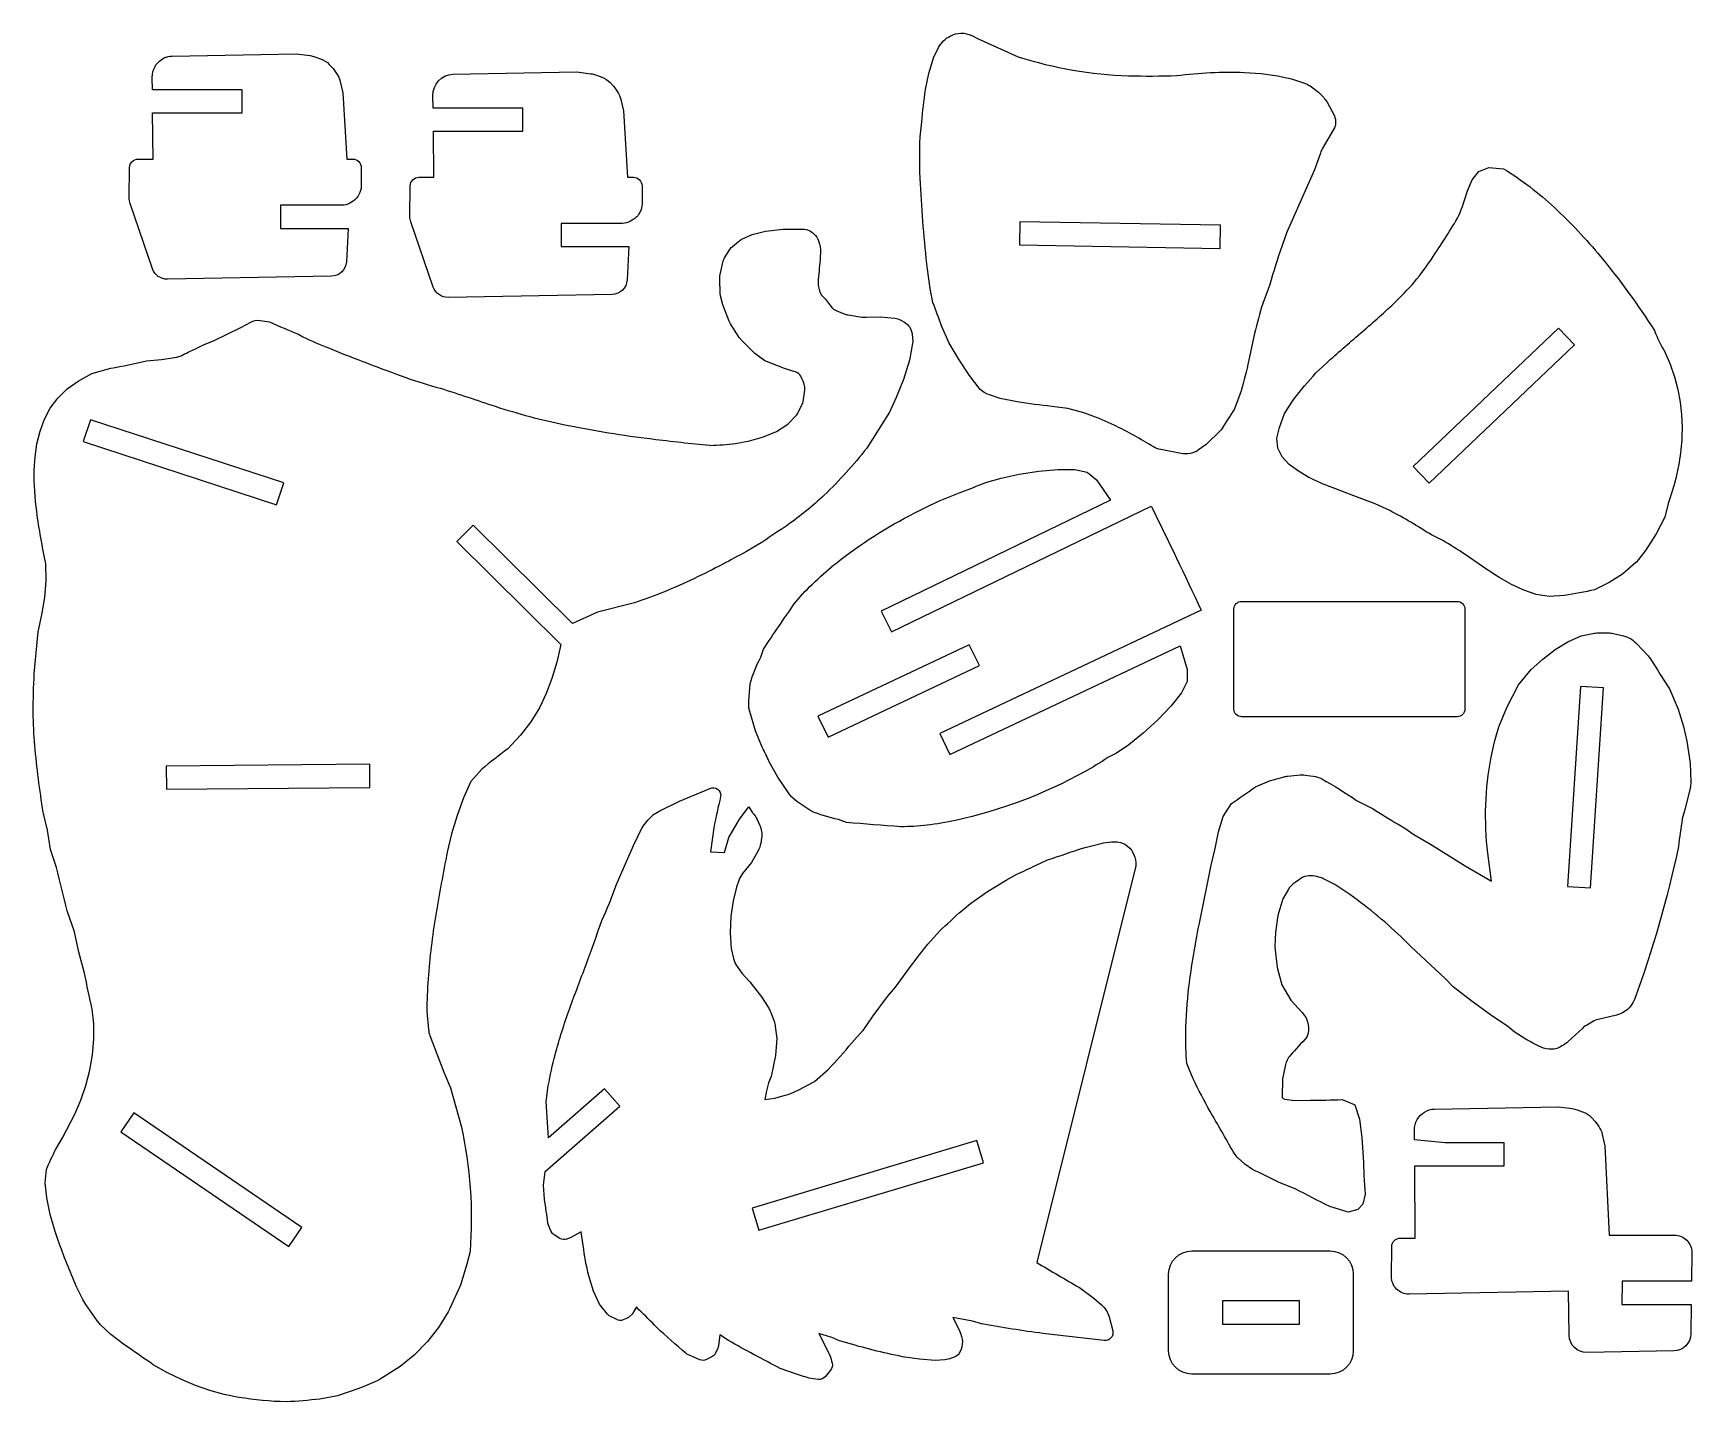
# Model space of a CAD drawing. Extents: x 0 to 446, y 0 to 1146.
# Drawn here: x 2.8 to 437.4, y 787.5 to 1146.3 of the extents above; entities that cross this region are included whole.
import ezdxf

# ---------------------------------------------------------------- set-up
doc = ezdxf.new("R2010")
doc.units = 0
doc.layers.add('Layer_1', color=1, linetype='CONTINUOUS')

msp = doc.modelspace()

# ---------------------------------------------------------------- linework, layer by layer
at = {"layer": 'Layer_1'}
for points in [[(251.65, 1052.32), (250.95, 1052.91), (248.18, 1056.57), (245.4, 1060.64), (242.85, 1065), (240.77, 1069.55, 0.0106), (238.58, 1075.65), (237.82, 1079.31), (237.11, 1084.45, -0.0146), (235.29, 1106.77, -0.0246), (235.23, 1119.11), (235.64, 1123.01, -0.0133), (236.62, 1131.48), (237.47, 1135.73), (238.73, 1139.79), (240.05, 1142.48, -0.1563), (243.08, 1145.5, -0.2471), (248.75, 1145.65), (250.25, 1144.91), (260.92, 1140.1, 0.0697), (289.79, 1135.13, 0.0164), (302.45, 1135.17, -0.0391), (320.19, 1136.01), (324.54, 1135.7), (328.87, 1135.12), (332.55, 1134.32), (336.15, 1133.07, -0.0779), (337.8, 1132.18), (339.6, 1130.83), (340.95, 1129.39, -0.0621), (341.83, 1128.18), (343.75, 1124.57, -0.2338), (343.57, 1121), (340.59, 1115.94, 0.0492), (340.09, 1114.86), (338.57, 1110.49), (331.32, 1094.15), (329.54, 1089.15, 0.0058), (326.44, 1079.15), (325, 1075.43, 0.0225), (322.86, 1067.55), (321.11, 1059.44, -0.0215), (319.01, 1051.56), (317.6, 1047.83, -0.0074), (314.05, 1042.33), (310.17, 1038.44), (308.19, 1037.07, -0.2031), (303.57, 1036.1), (298.24, 1037.14, -0.0847), (296.34, 1037.86, 0.0202), (286.08, 1043.53), (282.13, 1045.29), (278.07, 1046.77), (273.88, 1047.87), (269.69, 1048.45, -0.0101), (260.62, 1049.61), (256.17, 1050.54), (253.08, 1051.6, -0.0667), (251.65, 1052.32)], [(88.15, 1103.96, -0.145), (86.6, 1102.27), (85.74, 1101.75, -0.1361), (83.66, 1101.17), (67.61, 1101.17), (67.61, 1095.12), (85.34, 1095.12), (84.86, 1086.36, -0.3931), (80.91, 1082.55), (37.96, 1081.78, -0.3249), (34.08, 1084.5), (28.18, 1101.6, -0.0823), (27.97, 1103.02), (28.05, 1111.03, -0.411), (30.32, 1113.27), (34.22, 1113.27), (34.1, 1125.37), (57.52, 1125.37), (57.52, 1131.42), (34.04, 1131.42), (34, 1134.65, -0.1263), (34.72, 1137.57, -0.1498), (37.39, 1139.91), (37.1, 1139.77, -0.112), (39.21, 1140.29), (71.73, 1140.87), (75.37, 1140.4, -0.0536), (76.63, 1140.1), (78.07, 1139.58, -0.1155), (80.39, 1138.09), (81.39, 1137.05), (82.31, 1135.7, -0.0935), (83.22, 1133.65), (83.92, 1130.64), (85.01, 1113.27), (86.51, 1113.27, -0.4142), (88.78, 1111), (88.78, 1106.18, -0.1239), (88.15, 1103.96)], [(161.93, 1099.65, -0.1564), (160.16, 1097.51), (159.29, 1096.99, -0.1361), (157.22, 1096.41), (141.16, 1096.41), (141.16, 1090.37), (158.9, 1090.37), (158.42, 1081.6, -0.3931), (154.47, 1077.79), (111.52, 1077.02, -0.3249), (107.64, 1079.74), (101.74, 1096.84, -0.0896), (101.52, 1098.26), (101.61, 1106.27, -0.411), (103.88, 1108.51), (107.78, 1108.51), (107.66, 1120.61), (131.08, 1120.61), (131.08, 1126.66), (107.59, 1126.66), (107.56, 1129.89, -0.41), (112.76, 1135.53), (145.29, 1136.11), (148.93, 1135.64, -0.0536), (150.18, 1135.34), (151.63, 1134.82, -0.1155), (153.95, 1133.33), (154.95, 1132.29), (155.87, 1130.94, -0.0935), (156.78, 1128.89), (157.48, 1125.88), (158.57, 1108.51), (160.07, 1108.51, -0.4142), (162.33, 1106.25), (162.33, 1101.42, -0.114), (161.93, 1099.65)], [(422.84, 1007.56), (422.78, 1007.56), (419.28, 1004.48), (415.74, 1002.26), (411.93, 1000.35, -0.0077), (404.09, 998.91), (400.02, 998.58), (396.65, 999.17), (393.38, 1000.25), (390.2, 1001.73), (387.09, 1003.5, -0.0121), (378.06, 1009.59, 0.0216), (372.14, 1013.3), (369.17, 1014.75, 0.025), (358.29, 1021.13), (354.47, 1022.93, -0.0137), (348.86, 1025.03), (343.14, 1027.17, -0.0231), (337.09, 1029.84), (334.32, 1031.44), (331.94, 1033.24), (330.1, 1035.26), (328.96, 1037.54), (328.67, 1040.08), (329.39, 1042.93), (330.66, 1046.55), (333.12, 1050.36, -0.0171), (338.91, 1057.21), (341.68, 1059.82, -0.0077), (350.49, 1067.53, 0.0131), (359.33, 1075.44, 0.0189), (364.76, 1081.07, 0.0172), (369.67, 1087.74, 0.0147), (376.41, 1098.47, 0.0185), (378.61, 1104.94), (379.83, 1107.83), (381.59, 1110), (384.23, 1111.09), (388.1, 1110.72, -0.0505), (401.43, 1100.56, -0.0325), (413.49, 1087.74, -0.0296), (427.67, 1068.31, 0.0663), (430.39, 1062.75), (431.77, 1059.48), (432.89, 1056.2), (433.75, 1052.91), (434.37, 1049.6), (434.73, 1046.29), (434.87, 1042.96, -0.0279), (434.47, 1036.3, -0.0532), (431.22, 1022.98), (430.37, 1019.45), (428.08, 1015.01), (425.27, 1010.7), (422.84, 1007.56)], [(180.19, 1038.22, 0.025), (186.85, 1038.76), (190.52, 1039.43), (194.15, 1040.46), (197.56, 1041.89), (200.54, 1043.81), (202.71, 1046.05, 0.0739), (203.05, 1046.53), (204.33, 1049.04, 0.0807), (204.53, 1049.65), (204.99, 1052.72, 0.1382), (204.23, 1055.75), (203.94, 1056.35, 0.2108), (202.72, 1057.43), (199.67, 1058.39), (194.5, 1060.37), (191.88, 1062.35), (188.35, 1065.9, -0.0509), (187.83, 1066.54), (185.52, 1070.06, -0.0538), (185.13, 1070.83), (183.5, 1075.11), (182.94, 1077.39), (182.83, 1078.08), (182.71, 1081.82, -0.0771), (182.8, 1083.05), (183.5, 1086.19, -0.0794), (183.98, 1087.37), (185.13, 1089.3, -0.0812), (185.97, 1090.3), (187.62, 1091.71, -0.0672), (188.53, 1092.29), (191.18, 1093.54), (194.72, 1094.42), (198.49, 1094.85, -0.0195), (204.54, 1094.91, -0.1996), (207.42, 1093.62, -0.1353), (208.56, 1091.81), (208.9, 1090.67, -0.0744), (209.07, 1089.49), (209.05, 1086.88, 0.0166), (208.48, 1081.02, 0.0669), (208.64, 1079.4, 0.1607), (209.82, 1077.16), (210.43, 1076.58), (211.7, 1074.81, 0.1461), (213.53, 1073.4), (215.54, 1072.63, 0.0532), (216.37, 1072.41), (219.9, 1071.85, 0.0416), (221.1, 1071.81), (224.93, 1071.95), (228.6, 1071.54, -0.1027), (230.16, 1071.03), (231.09, 1070.49, -0.2431), (233.1, 1067.38), (233.28, 1065.45), (232.45, 1060.57), (230.84, 1055.47), (228.93, 1050.74), (227.15, 1046.96), (221.2, 1037.51, -0.0371), (210.07, 1025.18, -0.0345), (200.37, 1017.26, 0.0125), (193.99, 1012.96), (189.72, 1010.4, 0.0072), (183.5, 1007.08, -0.0249), (168.21, 999.86, -0.0147), (160.32, 996.95), (150.71, 994.5), (144.09, 991.53), (118.09, 1017.3), (113.84, 1013), (141.02, 986.05), (139.97, 981.42), (138.74, 977.16), (137.25, 973.19), (135.43, 969.43), (133.2, 965.81), (130.48, 962.25), (127.19, 958.69, 0.0117), (120.36, 953.4), (117.49, 950.15), (115.55, 945.82), (113.87, 941.21), (112.45, 936.44), (111.29, 931.65, 0.0069), (108.29, 915.16, 0.0225), (106.26, 898.38, 0.0154), (105.95, 889.88), (106.38, 885.12, 0.067), (106.74, 883.55), (110.37, 873.93), (112.17, 869.84), (114.94, 859.9, -0.0728), (117.28, 826.97), (116.47, 823.64), (114.81, 818.14), (111.92, 811.85), (111.56, 811.17), (108.97, 807.01), (106.08, 803.33), (102.62, 799.8), (99, 796.78), (93.68, 793.45), (92.9, 793.04, -0.0065), (88.1, 791.01), (82.51, 789.14), (77.92, 788.27, -0.0193), (69.11, 787.54, -0.0363), (56.67, 788.7), (52.81, 789.5), (49.04, 790.54), (45.33, 791.81), (41.65, 793.35), (37.96, 795.15), (34.25, 797.24, 0.0061), (26.81, 802.4), (23.15, 805.18), (20.37, 807.85, -0.0474), (19.62, 808.72), (16.58, 813.03), (15.8, 814.33, -0.026), (13.16, 820.04, -0.0206), (8.58, 832.15), (7.27, 836.63), (6.34, 840.98), (5.95, 844.98), (6.25, 848.41, -0.0149), (8.73, 853.79), (10.51, 856.73), (13.75, 862.96), (15.3, 866.59), (16.59, 870.44), (17.61, 874.43), (18.32, 878.5), (18.68, 882.58), (18.68, 886.6), (18.27, 890.49, -0.0094), (16.27, 899.89), (14.74, 905.43), (13.62, 910.72), (11.73, 916.25, -0.0045), (8.94, 927.59), (7.33, 932.28), (6.53, 937.41), (5.43, 942.07, -0.0169), (3.22, 959.58, -0.0161), (2.79, 968.29, -0.0121), (3.07, 978.34), (4.06, 989.33), (5.07, 993.83), (5.81, 998.34), (6.2, 1002.82), (6.15, 1007.17, -0.0203), (3.72, 1020.86, -0.036), (3.08, 1031.7), (3.3, 1035.22), (3.79, 1038.65), (4.59, 1041.94), (5.74, 1045.06), (7.28, 1047.97), (9.24, 1050.63), (11.66, 1053.02), (14.58, 1055.09), (18.15, 1057.11), (23.12, 1058.44, 0.0166), (32.47, 1060.37), (36.42, 1060.7), (40.44, 1061.39, 0.0716), (41.53, 1061.74, -0.0166), (45.34, 1063.54), (47.61, 1064.7), (50.01, 1065.61), (57.17, 1069.11), (59.8, 1070.54, -0.16), (62.28, 1070.98), (64.76, 1070.63, 0.0201), (72.36, 1067.39), (73.41, 1066.7, 0.0142), (80.4, 1063.67, 0.0095), (100.48, 1056, 0.0215), (109.47, 1053.22, -0.0044), (123.87, 1048.47, 0.0279), (142.14, 1043.63, 0.0205), (165, 1039.92, 0.0069), (180.09, 1038.27), (180.19, 1038.22)], [(190.36, 969.57), (190.32, 971.3), (190.65, 975.73, -0.0475), (193.43, 982.73), (194.15, 984.85, -0.0035), (202.22, 996.67), (204.38, 999.21, -0.0443), (215.6, 1009.21, -0.0469), (236.58, 1021.97, -0.0257), (247.07, 1026.41, -0.008), (252.67, 1028.55), (256.45, 1029.66), (261.17, 1030.67), (266.3, 1031.47), (271.32, 1031.91), (275.71, 1031.87), (278.94, 1031.22), (281.42, 1029.21), (285.1, 1023.85), (225.04, 994.76), (227.67, 989.32), (295.79, 1022.3, -0.0044), (308.84, 995.02), (240.4, 962.7), (242.99, 957.23), (303.33, 985.73), (305.19, 979.49), (305.2, 976.3), (303.68, 973.38), (300.96, 969.94), (297.46, 966.31), (293.62, 962.82), (289.87, 959.78), (286.64, 957.53), (284.36, 956.39, -0.0189), (278.3, 952.67, -0.0717), (244.45, 939.91, -0.0203), (237.01, 938.67, -0.0265), (230.15, 938.27, -0.0035), (215.89, 939.4), (213.78, 940.17, -0.0509), (206.59, 942.41), (202.93, 944.92), (201.61, 946.04, -0.0688), (200.88, 946.87), (197.93, 951.25), (195.66, 955.31, 0.0167), (193.83, 959.12), (192.1, 963.44), (190.54, 968.48, -0.0688), (190.36, 969.57)], [(317.44, 969.11), (317.44, 995.33, -0.4142), (319.46, 997.35), (375.92, 997.35, -0.4142), (377.94, 995.33), (377.94, 969.11, -0.4142), (375.92, 967.1), (319.46, 967.1, -0.4142), (317.44, 969.11)], [(421.58, 987.41, -0.0616), (423.03, 986.2), (425.98, 983.03, -0.0469), (426.68, 982.14), (428.42, 979.43), (429.14, 978.16), (431.53, 974.41), (433.8, 969.12), (435.28, 964.55), (436.14, 960.72), (436.96, 954.93), (437.14, 950.06, -0.0681), (436.98, 948.42), (435.69, 943.05), (434.91, 940.33, 0.0087), (433.91, 933.09, -0.0361), (422.42, 893, -0.2433), (417.72, 888.91), (412.9, 887.78, 0.0753), (411.23, 887.08), (409.79, 886.22, 0.0499), (408.83, 885.5), (405.01, 881.96, -0.0535), (403.38, 880.81, -0.2693), (397.9, 880.54, -0.0187), (393.71, 882.71), (390.88, 884.5), (389.09, 886.03), (385.3, 888.52), (379.83, 892.47), (374.91, 896.34), (372.78, 898.53), (363.84, 906.77), (362.06, 908.63, 0.0366), (347.85, 920.52), (343.89, 923.1), (340.91, 924.61, 0.0541), (339.69, 925.08, 0.1638), (335.48, 925.06), (333.44, 923.67, 0.1094), (331.65, 921.76), (330.23, 919.36), (328.95, 915.05), (328.33, 910.65), (328.16, 906.82), (328.77, 901.36), (330.01, 896.86), (332.31, 892.83), (335.33, 889.6, -0.2858), (336.56, 883.1, 0.0123), (332.26, 878.38, 0.1332), (330.85, 875.55), (330.19, 872.2), (330.04, 867.18), (330.66, 866.86), (332.69, 866.57), (332.79, 866.52), (337.37, 866.65, 0.0112), (345.82, 866.74), (348.9, 865.45), (349.1, 865.4), (350.32, 861.6), (350.99, 856.79), (351.33, 851.54, 0.0091), (351.79, 841.97), (351.24, 839.36), (349.9, 837.93), (347.38, 837.27), (342.54, 838.73, -0.012), (333.49, 843.4), (329.28, 845.02, 0.0088), (322.29, 848.45), (320.29, 849.8), (318.31, 851.71, -0.0737), (317.23, 853.11, 0.0058), (311.2, 863.67, -0.0177), (306.75, 872.2), (305.09, 876.23, -0.0217), (304.8, 884.21, -0.0255), (305.65, 896.35, -0.0181), (308.29, 912.54), (311.44, 928.21), (312.55, 932.61), (313.41, 936.95), (314.61, 940.96), (316.77, 944.37, 0.0063), (323.05, 948.72), (326.75, 950.32), (330.58, 951.35, -0.04), (331.53, 951.52), (334.75, 951.85, -0.057), (336.13, 951.83), (338.24, 951.56, -0.0968), (340.44, 950.83, -0.0233), (349.59, 945.14), (353.76, 943.03, 0.0314), (355.4, 942.03, 0.0136), (362.21, 937.92), (364.6, 936.24), (368.98, 933.67), (378.04, 928.01), (384.96, 924.01), (383.94, 931.37, -0.0744), (384.81, 956.51), (385.7, 960.55), (386.81, 964.49), (388.93, 969.49), (392, 975.51), (395.34, 979.49), (398.41, 982.23), (401.57, 984.7), (404.89, 986.76), (408.4, 988.27), (411.51, 988.94, -0.0545), (412.82, 989.08), (415.55, 989.07, -0.0545), (416.86, 988.92), (419.49, 988.32, -0.0955), (421.58, 987.41)], [(285.66, 806.12, -0.246544), (285.22, 804.29, -0.246544), (283.47, 803.62), (267.38, 805.46, -0.0143), (251.31, 808.02), (248.92, 808.72), (243.82, 809.65), (245.43, 806.39), (245.87, 805.29, -0.2542), (245.33, 800.14, -0.1572), (244.37, 799.36), (243.38, 798.97, -0.0739), (241.64, 798.58), (239.13, 798.39), (235.05, 798.68), (230.61, 799.37, -0.0251), (215.35, 803.18, -0.0497), (212.07, 804.37), (208.7, 805.45), (211.52, 799.8, -0.0284), (212.15, 797.67, -0.2469), (211.74, 795.84), (210.29, 794.12, -0.2473), (208.55, 793.41), (207.17, 793.55, -0.0407), (203.11, 794.72), (198.57, 796.3, -0.011), (184.97, 803.61), (182.71, 805.11), (182.37, 802.24, -0.081), (182.19, 801.62), (181.56, 800.27, -0.1684), (180.64, 799.33), (179.19, 798.6, -0.221), (177.49, 798.56), (174.34, 799.92, -0.0778), (173.81, 800.25, -0.0087), (166.19, 807.04, 0.0145), (161.52, 811.67), (160.89, 812.47), (160.05, 810.98, -0.0688), (159.71, 810.54), (158.96, 809.8, -0.1025), (158.28, 809.35), (157.37, 809, -0.2157), (155.71, 809.08), (153.92, 810.01, -0.101), (153.29, 810.51), (151.44, 812.75), (151.17, 813.18), (149.58, 816.53), (148.36, 820.58, -0.0212), (146.91, 828.51), (146.41, 832.07), (143.67, 830.6), (142.65, 830.19, -0.2382), (140.84, 830.34), (139.31, 831.29, -0.1538), (138.52, 832.21), (137.81, 833.86, -0.0694), (137.66, 834.4, 0.0108), (136.75, 840.67), (136.48, 844.34), (136.91, 847.89), (156.51, 865.03), (152.53, 869.59), (137.82, 856.73), (137.21, 866.3), (137.78, 870.4, -0.0203), (139.55, 878.53, -0.0199), (143.34, 890.5, -0.0043), (147.7, 902.21, 0.0122), (151.76, 913.66, 0.032), (155.53, 922.95), (160.08, 933.33), (162.33, 938.06), (163.84, 940.04), (165.32, 941.46), (167.01, 942.48), (172.16, 944.97), (178.86, 947.73), (180.06, 948.32, -0.280968), (182.15, 948.12, -0.280968), (182.93, 946.17, 0.0112), (181.15, 938.03), (180.31, 931.68), (183.96, 931.49), (185.12, 935.43), (187.89, 940.25), (190.34, 943.49), (191.29, 941.96, -0.0914), (192.53, 940.15), (193.2, 938.64, -0.1433), (193.64, 935.27), (193.44, 933.98, -0.0907), (192.73, 931.92), (191.03, 928.91), (188.7, 926.05, 0.0876), (187.68, 924.21), (187.05, 922.41), (186.22, 918.82), (185.64, 914.74), (185.43, 910.48), (185.7, 906.33), (186.31, 903.73, 0.0946), (187.23, 901.65), (188.47, 899.86), (190.55, 897.6), (193.64, 893.72), (195.53, 890.68, -0.049), (196.05, 889.62), (196.92, 887.3, -0.0586), (197.26, 885.93), (197.65, 882.78), (197.32, 878.28), (196.2, 872.81), (195.51, 871.11), (194.91, 869.05), (194.52, 866.81), (197.13, 867.14), (199.86, 867.89, 0.0432), (201.37, 868.39), (203.44, 869.28), (207.55, 871.54), (211.12, 874.63, 0.0197), (217.29, 881.62), (220.16, 884.9), (220.26, 884.9), (222.87, 888.75), (226.7, 893.74), (228.78, 896.22, -0.0078), (234.32, 903.84), (237.24, 907.49), (240.28, 910.88, -0.0091), (246.19, 916.35), (248.38, 918.19), (252.88, 921.33), (257.76, 924.28), (260.59, 925.83, 0.0096), (265.4, 928.12), (268.58, 929.57, -0.0047), (278.14, 932.74), (282.62, 933.91, -0.0265), (285.36, 934.29, -0.161), (289.08, 933.54, -0.2315), (291.71, 928.91), (291.76, 927.99), (265.83, 824.05, 0.004), (276.97, 817.48), (280.69, 814.68), (282.76, 812.93, -0.1564), (284.72, 809.8), (285.66, 806.12)], [(365.46, 861.57, -0.2511), (369.95, 864.29), (402.47, 864.87), (406.11, 864.4, -0.0536), (407.37, 864.1), (408.81, 863.58, -0.1155), (411.13, 862.09), (412.13, 861.05), (413.06, 859.7, -0.0935), (413.96, 857.65), (414.66, 854.64), (415.76, 831.23), (432.88, 831.23, -0.4175), (437.42, 826.64), (437.34, 819.13), (419.19, 819.13), (419.12, 813.08), (437.27, 813.08), (437.18, 805.36, -0.4058), (432.73, 800.88), (409.9, 800.47, -0.4142), (405.29, 804.92), (405.08, 816.52), (363.32, 815.78, -0.202757), (360.04, 817.1, -0.202757), (358.7, 820.37), (358.8, 828.23, -0.4106), (361.07, 830.47), (364.97, 830.47), (364.84, 849.38), (388.26, 849.38), (388.26, 855.43), (372.78, 855.43), (364.77, 856.18), (364.74, 858.65, -0.1263), (365.46, 861.57)], [(300.32, 821.04, -0.4142), (306.37, 827.09), (342.66, 827.09, -0.4142), (348.71, 821.04), (348.71, 800.88, -0.4142), (342.66, 794.83), (306.37, 794.83, -0.4142), (300.32, 800.88), (300.32, 821.04)]]:
    msp.add_lwpolyline(points, format="xyb", close=True, dxfattribs=at)
for points in [[(261.25, 1090.76), (313.8, 1089.87), (313.9, 1095.92), (261.35, 1096.81), (261.25, 1090.76)], [(364.44, 1032.72), (368.61, 1028.34), (406.65, 1064.61), (402.47, 1068.99), (364.44, 1032.72)], [(15.89, 1039.22), (66.56, 1022.64), (68.44, 1028.39), (17.77, 1044.97), (15.89, 1039.22)], [(208.44, 967.22), (211.07, 961.78), (250.73, 980.51), (248.1, 985.95), (208.44, 967.22)], [(404.86, 922.61), (410.89, 922.22), (414.25, 974.67), (408.21, 975.06), (404.86, 922.61)], [(37.71, 948.08), (91.02, 948.59), (90.97, 954.64), (37.65, 954.13), (37.71, 948.08)], [(25.8, 858.32), (69.81, 828.24), (73.23, 833.24), (29.21, 863.32), (25.8, 858.32)], [(192.95, 832.5), (251.85, 850.22), (250.1, 856.02), (191.21, 838.29), (192.95, 832.5)], [(334.6, 807.93), (334.6, 813.98), (314.43, 813.98), (314.43, 807.93), (334.6, 807.93)]]:
    msp.add_lwpolyline(points, close=True, dxfattribs=at)

doc.saveas('drawing.dxf')
